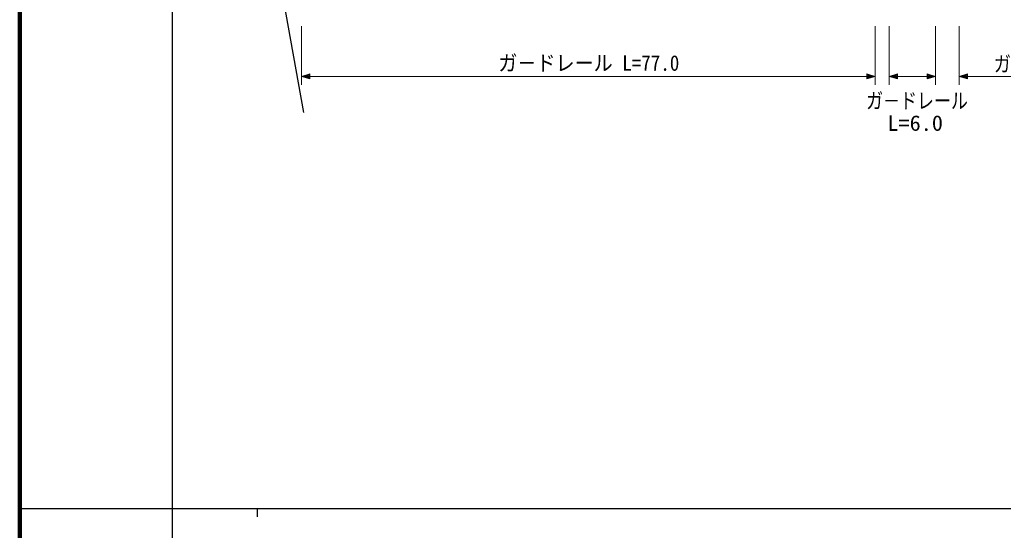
# Model space of a CAD drawing. Units: millimetres, scale not verified. Extents: x 40000 to 680000, y 20000 to 380000.
# Drawn here: x 40000 to 156038, y 202409 to 262625 of the extents above; entities that cross this region are included whole.
import ezdxf
from ezdxf.enums import TextEntityAlignment as Align

# ---------------------------------------------------------------- set-up
doc = ezdxf.new("R2010")
doc.units = ezdxf.units.MM
doc.header["$LTSCALE"] = 1000
for name, color, linetype, lineweight in [('M-BMK-OTRS', 5, 'Continuous', 25), ('M-STR-HTXT', 7, 'Continuous', 13), ('M-TTL', 2, 'Continuous', 140), ('M-TTL-BAND', 7, 'Continuous', 25)]:
    doc.layers.add(name, color=color, linetype=linetype, lineweight=lineweight)
doc.styles.add('ＭＳ ゴシック', font='')
doc.styles.get('ＭＳ ゴシック').set_extended_font_data('MS Gothic')

msp = doc.modelspace()

# ---------------------------------------------------------------- linework, layer by layer
at = {"layer": 'M-BMK-OTRS'}
msp.add_line((69350, 274525), (73493, 251690), dxfattribs=at)
at = {"layer": 'M-STR-HTXT'}
for p, q in [((73235, 261874), (73235, 254941)), ((140939, 254941), (140939, 261874)), ((142568, 261874), (142568, 254941)), ((148036, 254941), (148036, 261874)), ((150828, 261874), (150828, 254941)), ((73235, 255941), (74235, 256221)), ((74235, 255661), (73235, 255941)), ((73235, 255941), (140939, 255941)), ((73515, 255941), (74195, 256141)), ((74195, 255741), (73515, 255941)), ((73675, 255941), (74155, 256061)), ((74155, 255821), (73675, 255941)), ((73915, 255941), (74115, 255981)), ((74115, 255901), (73915, 255941)), ((74115, 255981), (74115, 255901)), ((74155, 256061), (74155, 255821)), ((74195, 256141), (74195, 255741)), ((74235, 256221), (74235, 255661)), ((139939, 255661), (139939, 256221)), ((139939, 256221), (140939, 255941)), ((140939, 255941), (139939, 255661)), ((139979, 255741), (139979, 256141)), ((139979, 256141), (140659, 255941)), ((140659, 255941), (139979, 255741)), ((140019, 255821), (140019, 256061)), ((140019, 256061), (140499, 255941)), ((140499, 255941), (140019, 255821)), ((140059, 255901), (140059, 255981)), ((140059, 255981), (140259, 255941)), ((140259, 255941), (140059, 255901)), ((142568, 255941), (143568, 256221)), ((143568, 255661), (142568, 255941)), ((142568, 255941), (148036, 255941)), ((142848, 255941), (143528, 256141)), ((143528, 255741), (142848, 255941)), ((143008, 255941), (143488, 256061)), ((143488, 255821), (143008, 255941)), ((143248, 255941), (143448, 255981)), ((143448, 255901), (143248, 255941)), ((143448, 255981), (143448, 255901)), ((143488, 256061), (143488, 255821)), ((143528, 256141), (143528, 255741)), ((143568, 256221), (143568, 255661)), ((147036, 255661), (147036, 256221)), ((147036, 256221), (148036, 255941)), ((148036, 255941), (147036, 255661)), ((147076, 255741), (147076, 256141)), ((147076, 256141), (147756, 255941)), ((147756, 255941), (147076, 255741)), ((147116, 255821), (147116, 256061)), ((147116, 256061), (147596, 255941)), ((147596, 255941), (147116, 255821)), ((147156, 255901), (147156, 255981)), ((147156, 255981), (147356, 255941)), ((147356, 255941), (147156, 255901)), ((150828, 255941), (151828, 256221)), ((151828, 255661), (150828, 255941)), ((150828, 255941), (170255, 255941)), ((151108, 255941), (151788, 256141)), ((151788, 255741), (151108, 255941)), ((151268, 255941), (151748, 256061)), ((151748, 255821), (151268, 255941)), ((151508, 255941), (151708, 255981)), ((151708, 255901), (151508, 255941)), ((151708, 255981), (151708, 255901)), ((151748, 256061), (151748, 255821)), ((151788, 256141), (151788, 255741)), ((151828, 256221), (151828, 255661))]:
    msp.add_line(p, q, dxfattribs=at)
at = {"layer": 'M-TTL'}
msp.add_line((40000, 380000), (40000, 20000), dxfattribs=at)
at = {"layer": 'M-TTL-BAND'}
for p, q in [((58000, 370000), (58000, 20000)), ((40000, 205000), (579000, 205000)), ((68000, 205000), (68000, 204000))]:
    msp.add_line(p, q, dxfattribs=at)

# ---------------------------------------------------------------- texts
at = {"layer": 'M-STR-HTXT', "style": 'ＭＳ ゴシック'}
for s, width, p in [('ガ－ドレール L=77.0', 0.9, (96460, 256047)), ('ガ－ドレール', 0.8, (154929, 255933)), ('ガ－ドレール', 0.8, (139855, 251593)), ('L=6.0', 1.05, (142367, 248967))]:
    msp.add_text(s, height=1833, dxfattribs=dict(at, width=width)).set_placement(p, align=Align.BOTTOM_LEFT)

doc.saveas('drawing.dxf')
